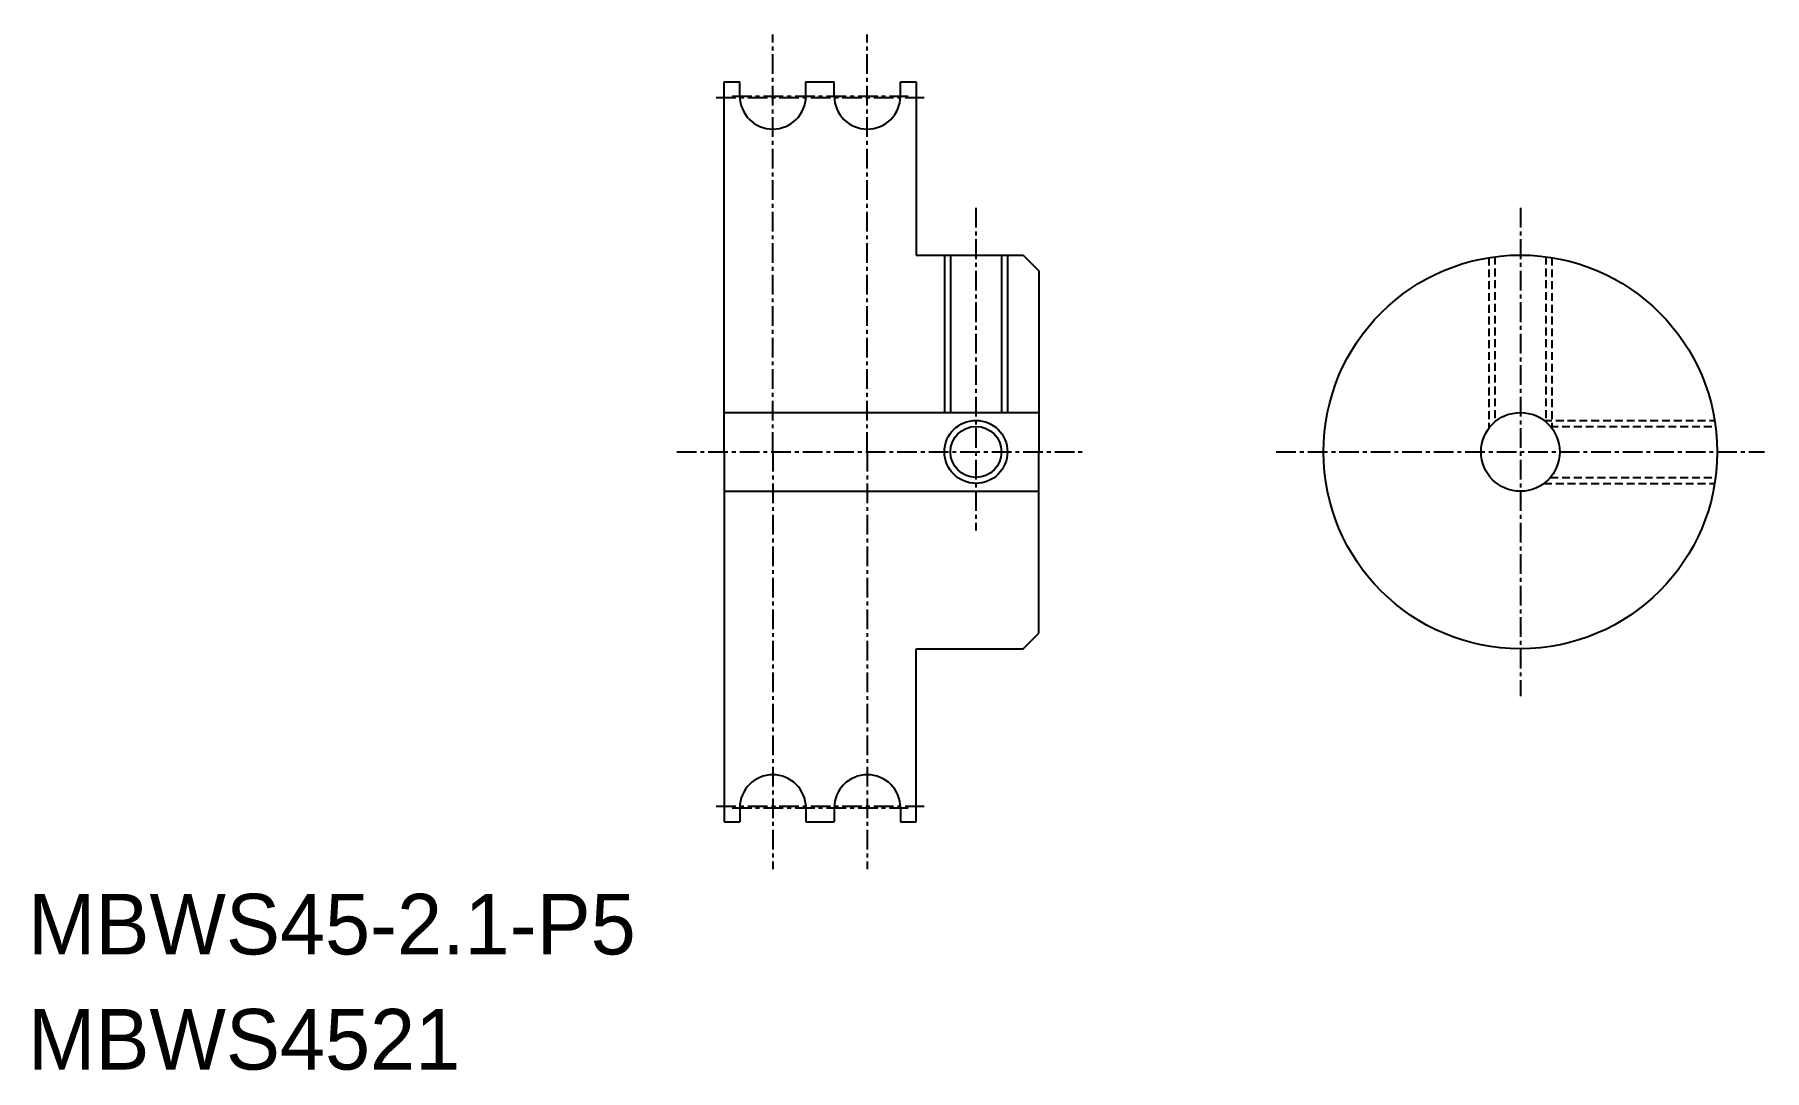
# Model space of a CAD drawing. Extents: x 0 to 110, y 0 to 66.
import ezdxf

# ---------------------------------------------------------------- set-up
doc = ezdxf.new("R2010")
doc.units = 0
doc.linetypes.add('CENTER', pattern=[2, 1.25, -0.25, 0.25, -0.25])
doc.linetypes.add('DASHED', pattern=[0.75, 0.5, -0.25])
doc.layers.get('0').update_dxf_attribs({"linetype": 'CONTINUOUS'})
doc.layers.add('CENTER', color=1, linetype='CENTER')

msp = doc.modelspace()

# ---------------------------------------------------------------- linework, layer by layer
at = {"color": 7, "linetype": 'CONTINUOUS'}
for p, q in [((44.2, 39.22), (44.2, 62.72)), ((44.2, 62.72), (45.2, 62.72)), ((45.2, 61.82), (45.2, 62.72)), ((49.4, 61.82), (49.4, 62.72)), ((49.4, 62.72), (51.2, 62.72)), ((51.2, 61.82), (51.2, 62.72)), ((55.4, 62.72), (56.4, 62.72)), ((55.4, 61.82), (55.4, 62.72)), ((56.4, 62.72), (56.4, 51.72)), ((56.4, 51.72), (63.2, 51.72)), ((58.58, 51.72), (58.58, 41.72)), ((61.82, 51.72), (61.82, 41.72)), ((63.2, 51.72), (64.2, 50.72)), ((64.2, 50.72), (64.2, 39.22)), ((44.2, 41.72), (64.2, 41.72)), ((44.2, 39.22), (44.2, 15.72)), ((64.2, 27.72), (64.2, 39.22)), ((44.2, 36.72), (64.2, 36.72)), ((63.2, 26.72), (64.2, 27.72)), ((56.4, 26.72), (63.2, 26.72)), ((56.4, 15.72), (56.4, 26.72)), ((45.2, 16.62), (45.2, 15.72)), ((49.4, 16.62), (49.4, 15.72)), ((51.2, 16.62), (51.2, 15.72)), ((55.4, 16.62), (55.4, 15.72)), ((44.2, 15.72), (45.2, 15.72)), ((49.4, 15.72), (51.2, 15.72)), ((55.4, 15.72), (56.4, 15.72))]:
    msp.add_line(p, q, dxfattribs=at)
at = {"color": 3, "linetype": 'CONTINUOUS'}
for p, q in [((58.2, 51.72), (58.2, 41.72)), ((62.2, 51.72), (62.2, 41.72))]:
    msp.add_line(p, q, dxfattribs=at)
at = {"color": 3, "linetype": 'DASHED'}
for p, q in [((92.77, 51.56), (92.77, 40.72)), ((93.15, 51.62), (93.15, 41.12)), ((96.39, 51.62), (96.39, 41.12)), ((96.77, 51.56), (96.77, 40.72)), ((96.27, 41.22), (107.11, 41.22)), ((96.67, 40.84), (107.16, 40.84)), ((96.67, 37.6), (107.16, 37.6)), ((96.27, 37.22), (107.11, 37.22))]:
    msp.add_line(p, q, dxfattribs=at)
at = {"color": 7, "linetype": 'CONTINUOUS'}
for centre, radius in [((94.77, 39.22), 12.5), ((60.2, 39.22), 1.62), ((94.77, 39.22), 2.5)]:
    msp.add_circle(centre, radius, dxfattribs=at)
at = {"color": 3, "linetype": 'CONTINUOUS'}
msp.add_circle((60.2, 39.22), 2, dxfattribs=at)
at = {"color": 7, "linetype": 'CONTINUOUS'}
for centre, start, end in [((47.3, 61.82), 180, 0), ((53.3, 61.82), 180, 0), ((47.3, 16.62), 0, 180), ((53.3, 16.62), 0, 180)]:
    msp.add_arc(centre, 2.1, start, end, dxfattribs=at)
at = {"layer": 'CENTER'}
for p, q in [((47.3, 39.22), (47.3, 65.72)), ((53.3, 39.22), (53.3, 65.72)), ((43.71, 61.72), (56.9, 61.72)), ((44.71, 61.82), (55.9, 61.82)), ((60.2, 54.72), (60.2, 34.22)), ((94.77, 54.72), (94.77, 23.72)), ((41.2, 39.22), (67.2, 39.22)), ((47.3, 39.22), (47.3, 12.72)), ((53.3, 39.22), (53.3, 12.72)), ((79.27, 39.22), (110.27, 39.22)), ((43.71, 16.72), (56.9, 16.72)), ((44.71, 16.62), (55.9, 16.62))]:
    msp.add_line(p, q, dxfattribs=at)

# ---------------------------------------------------------------- texts
at = {"color": 7, "linetype": 'CONTINUOUS'}
for s, height, p in [('MBWS45-2.1-P5', 3.8472, (0, 7.31)), ('MBWS4521', 3.847, (0, 0))]:
    msp.add_text(s, height=height, dxfattribs=at).set_placement(p)

doc.saveas('drawing.dxf')
